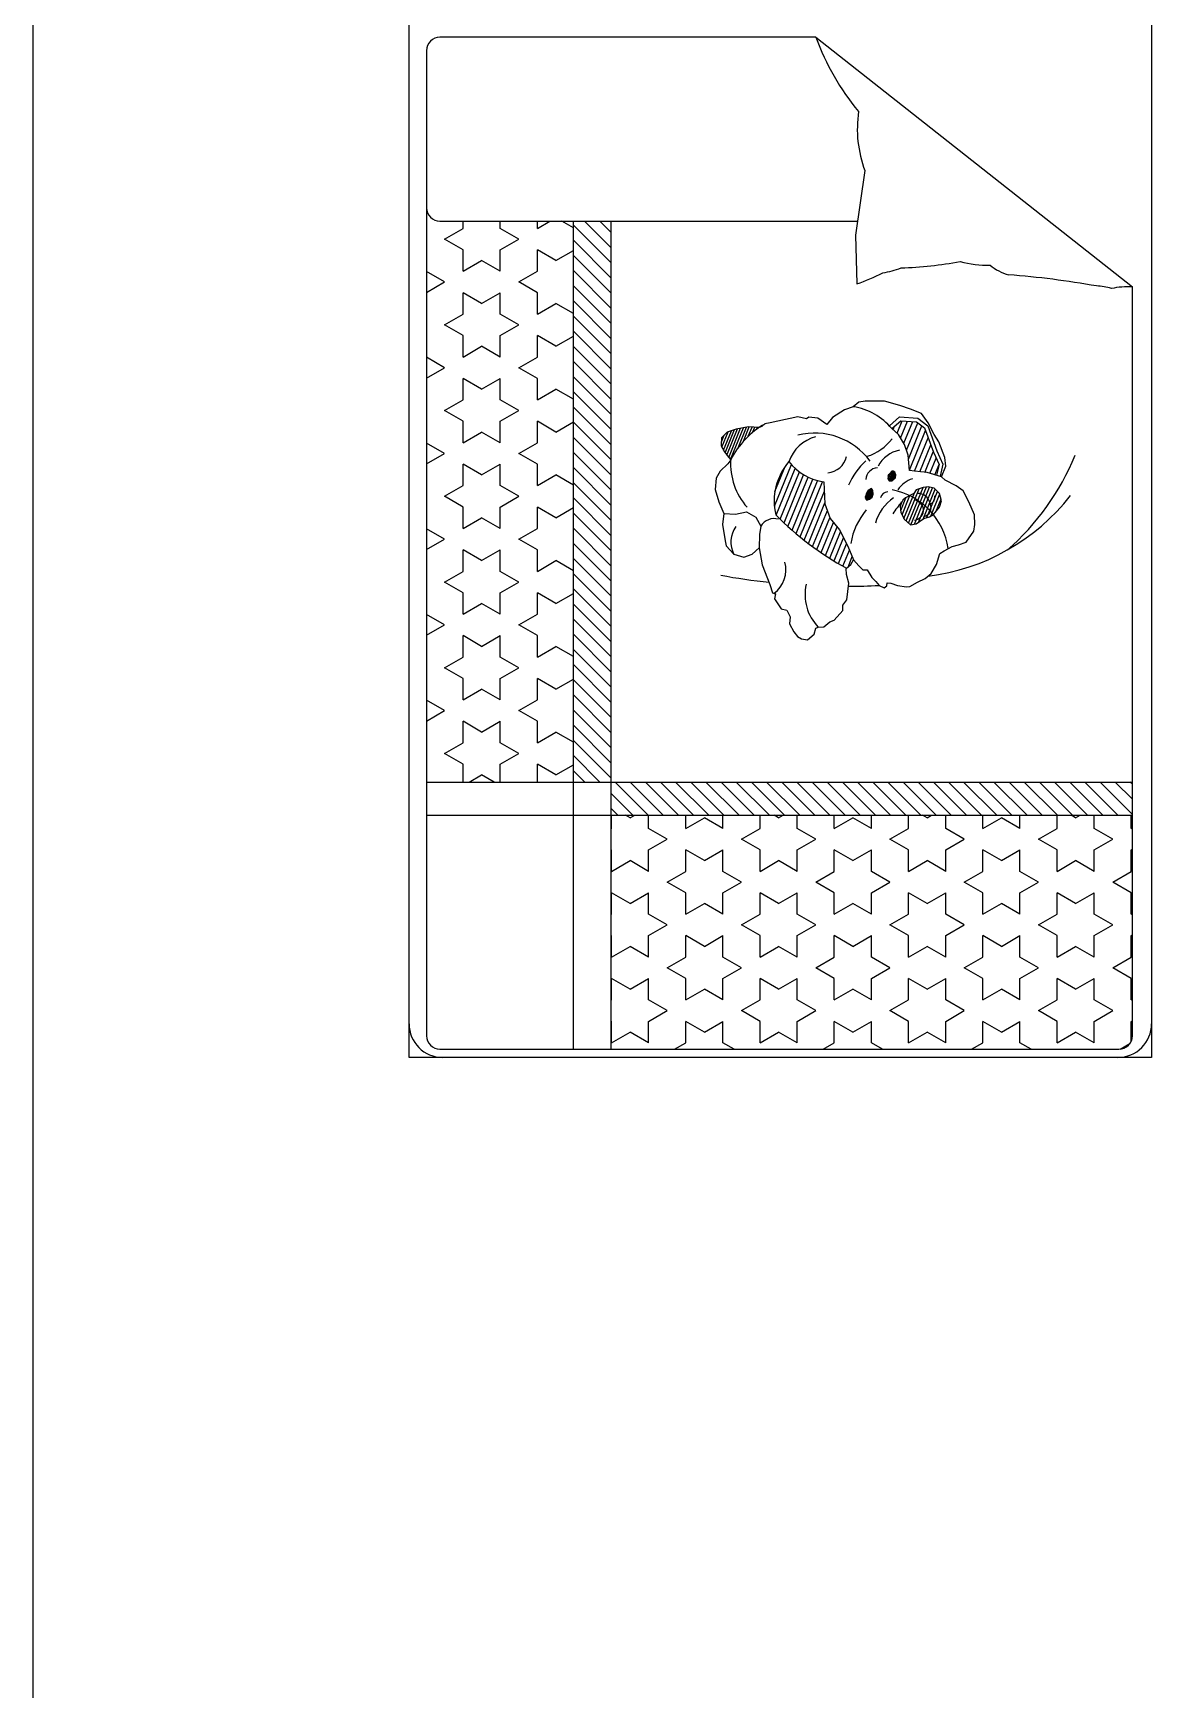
# Model space of a CAD drawing. Extents: x 0.4 to 15.8, y 0.3 to 17.5.
# Drawn here: x 0.4 to 2.074, y 4.284 to 6.739 of the extents above; entities that cross this region are included whole.
import ezdxf

# ---------------------------------------------------------------- set-up
doc = ezdxf.new("R2010")
doc.units = 0
doc.header["$LTSCALE"] = 0.5
doc.header["$MEASUREMENT"] = 0
doc.layers.get('0').update_dxf_attribs({"linetype": 'CONTINUOUS'})
doc.layers.add('Deftpoints', color=7, linetype='CONTINUOUS', plot=False)
doc.layers.add('WWW.DWGAUTOCAD.COM', color=7, linetype='CONTINUOUS')

# ---------------------------------------------------------------- blocks, each defined once
blk = doc.blocks.new('A$C217E6246')
at = {"linetype": 'ByBlock'}
for p, q in [((0, 0), (0, 2)), ((1.1, 2), (1.1, 0)), ((1.1, 0), (0, 0))]:
    blk.add_line(p, q, dxfattribs=at)
for p, q in [((0.6026, 1.5115), (0.0458, 1.5115)), ((0.6026, 1.5115), (1.0716, 1.1417)), ((0.0258, 1.4915), (0.0258, 0.0322)), ((0.6752, 1.3138), (0.6615, 1.2184)), ((0.0458, 1.2389), (0.6644, 1.2389)), ((0.0526, 1.2124), (0.0801, 1.2282)), ((0.0801, 1.2282), (0.0801, 1.2389)), ((0.1351, 1.2282), (0.1351, 1.2389)), ((0.1626, 1.2124), (0.1351, 1.2282)), ((0.1901, 1.2282), (0.1901, 1.2389)), ((0.1901, 1.2282), (0.2085, 1.2389)), ((0.2435, 1.2291), (0.2266, 1.2389)), ((0.2435, 0.0122), (0.2435, 1.2389)), ((0.2995, 1.1771), (0.2435, 1.233)), ((0.2995, 1.1995), (0.2601, 1.2389)), ((0.2995, 1.222), (0.2826, 1.2389)), ((0.2995, 0.0122), (0.2995, 1.2389)), ((0.0801, 1.1965), (0.0526, 1.2124)), ((0.1351, 1.1965), (0.1626, 1.2124)), ((0.2995, 1.1546), (0.2435, 1.2106)), ((0.6615, 1.2184), (0.6633, 1.1459)), ((0.0801, 1.1647), (0.0801, 1.1965)), ((0.0801, 1.1647), (0.1076, 1.1806)), ((0.1351, 1.1647), (0.1076, 1.1806)), ((0.1351, 1.1647), (0.1351, 1.1965)), ((0.2176, 1.1806), (0.1901, 1.1965)), ((0.1901, 1.1647), (0.1901, 1.1965)), ((0.2176, 1.1806), (0.2435, 1.1956)), ((0.2995, 1.1322), (0.2435, 1.1881)), ((0.0526, 1.1489), (0.0258, 1.1643)), ((0.1626, 1.1489), (0.1901, 1.1647)), ((0.2995, 1.1097), (0.2435, 1.1657)), ((0.0258, 1.1334), (0.0526, 1.1489)), ((0.1076, 1.1171), (0.0801, 1.133)), ((0.0801, 1.1012), (0.0801, 1.133)), ((0.1076, 1.1171), (0.1351, 1.133)), ((0.1351, 1.1012), (0.1351, 1.133)), ((0.1901, 1.133), (0.1626, 1.1489)), ((0.1901, 1.1012), (0.1901, 1.133)), ((0.2995, 1.0873), (0.2435, 1.1432)), ((1.0716, 0.0322), (1.0716, 1.1417)), ((0.1901, 1.1012), (0.2176, 1.1171)), ((0.2435, 1.1021), (0.2176, 1.1171)), ((0.2995, 1.0648), (0.2435, 1.1208)), ((0.0526, 1.0854), (0.0801, 1.1012)), ((0.0801, 1.0695), (0.0526, 1.0854)), ((0.1626, 1.0854), (0.1351, 1.1012)), ((0.1351, 1.0695), (0.1626, 1.0854)), ((0.2995, 1.0424), (0.2435, 1.0983)), ((0.0801, 1.0377), (0.0801, 1.0695)), ((0.1351, 1.0377), (0.1351, 1.0695)), ((0.2176, 1.0536), (0.1901, 1.0695)), ((0.1901, 1.0377), (0.1901, 1.0695)), ((0.2176, 1.0536), (0.2435, 1.0686)), ((0.2995, 1.0199), (0.2435, 1.0759)), ((0.0526, 1.0219), (0.0258, 1.0373)), ((0.0801, 1.0377), (0.1076, 1.0536)), ((0.1351, 1.0377), (0.1076, 1.0536)), ((0.1626, 1.0219), (0.1901, 1.0377)), ((0.2995, 0.9975), (0.2435, 1.0534)), ((0.2995, 0.975), (0.2435, 1.031)), ((0.0258, 1.0064), (0.0526, 1.0219)), ((0.1901, 1.006), (0.1626, 1.0219)), ((0.2995, 0.9526), (0.2435, 1.0085)), ((0.1076, 0.9901), (0.0801, 1.006)), ((0.0801, 0.9742), (0.0801, 1.006)), ((0.1076, 0.9901), (0.1351, 1.006)), ((0.1351, 0.9742), (0.1351, 1.006)), ((0.1901, 0.9742), (0.1901, 1.006)), ((0.1901, 0.9742), (0.2176, 0.9901)), ((0.2435, 0.9751), (0.2176, 0.9901)), ((0.2995, 0.9301), (0.2435, 0.9861)), ((0.0526, 0.9584), (0.0801, 0.9742)), ((0.0801, 0.9425), (0.0526, 0.9584)), ((0.1626, 0.9584), (0.1351, 0.9742)), ((0.1351, 0.9425), (0.1626, 0.9584)), ((0.2995, 0.9077), (0.2435, 0.9636)), ((0.645, 0.9594), (0.6271, 0.9481)), ((0.658, 0.9641), (0.645, 0.9594)), ((0.6665, 0.9707), (0.658, 0.9641)), ((0.6757, 0.9723), (0.6665, 0.9707)), ((0.7043, 0.9723), (0.6757, 0.9723)), ((0.7272, 0.9661), (0.7043, 0.9723)), ((0.743, 0.9607), (0.7272, 0.9661)), ((0.7594, 0.9541), (0.743, 0.9607)), ((0.0801, 0.9107), (0.0801, 0.9425)), ((0.1351, 0.9107), (0.1351, 0.9425)), ((0.2176, 0.9266), (0.1901, 0.9425)), ((0.1901, 0.9107), (0.1901, 0.9425)), ((0.2176, 0.9266), (0.2435, 0.9416)), ((0.2995, 0.8852), (0.2435, 0.9412)), ((0.4763, 0.8858), (0.4956, 0.9329)), ((0.5027, 0.9342), (0.4845, 0.931)), ((0.4875, 0.9034), (0.4999, 0.9337)), ((0.4956, 0.9132), (0.5041, 0.9341)), ((0.5025, 0.9203), (0.5081, 0.9339)), ((0.5189, 0.9334), (0.5027, 0.9342)), ((0.5089, 0.9259), (0.5121, 0.9337)), ((0.5148, 0.9304), (0.5161, 0.9336)), ((0.5227, 0.935), (0.5189, 0.9334)), ((0.5273, 0.9385), (0.5227, 0.935)), ((0.5349, 0.9402), (0.5273, 0.9385)), ((0.5465, 0.9428), (0.5349, 0.9402)), ((0.5762, 0.9493), (0.5465, 0.9428)), ((0.5887, 0.9463), (0.5762, 0.9493)), ((0.5923, 0.9485), (0.5887, 0.9463)), ((0.6056, 0.9473), (0.5923, 0.9485)), ((0.6187, 0.9378), (0.6056, 0.9473)), ((0.6271, 0.9481), (0.6187, 0.9378)), ((0.7116, 0.9359), (0.7266, 0.949)), ((0.7153, 0.9318), (0.7285, 0.9433)), ((0.7171, 0.9301), (0.7193, 0.9353)), ((0.7231, 0.9248), (0.7306, 0.9432)), ((0.7266, 0.949), (0.7537, 0.9472)), ((0.7283, 0.9177), (0.7385, 0.9427)), ((0.7285, 0.9433), (0.7517, 0.9418)), ((0.7332, 0.9099), (0.7464, 0.9422)), ((0.7371, 0.8995), (0.7537, 0.9403)), ((0.7399, 0.8866), (0.7599, 0.9356)), ((0.7517, 0.9418), (0.7638, 0.9326)), ((0.7537, 0.9472), (0.7685, 0.936)), ((0.769, 0.9401), (0.7594, 0.9541)), ((0.7685, 0.936), (0.7818, 0.8988)), ((0.7778, 0.9227), (0.769, 0.9401)), ((0.0526, 0.8949), (0.0258, 0.9103)), ((0.0801, 0.9107), (0.1076, 0.9266)), ((0.1351, 0.9107), (0.1076, 0.9266)), ((0.1626, 0.8949), (0.1901, 0.9107)), ((0.2995, 0.8628), (0.2435, 0.9187)), ((0.4628, 0.9181), (0.4626, 0.906)), ((0.4627, 0.912), (0.4667, 0.9218)), ((0.4714, 0.9263), (0.4628, 0.9181)), ((0.4636, 0.9042), (0.4728, 0.9268)), ((0.4658, 0.8998), (0.4775, 0.9285)), ((0.4683, 0.8958), (0.4823, 0.9302)), ((0.471, 0.8925), (0.4868, 0.9314)), ((0.4845, 0.931), (0.4714, 0.9263)), ((0.4736, 0.8891), (0.4912, 0.9322)), ((0.725, 0.9231), (0.7153, 0.9318)), ((0.7342, 0.9082), (0.725, 0.9231)), ((0.7394, 0.8923), (0.7342, 0.9082)), ((0.7413, 0.8702), (0.7652, 0.9288)), ((0.7487, 0.8684), (0.769, 0.9182)), ((0.7638, 0.9326), (0.7767, 0.8967)), ((0.7846, 0.912), (0.7778, 0.9227)), ((0.7936, 0.8887), (0.7846, 0.912)), ((0.0258, 0.8794), (0.0526, 0.8949)), ((0.1901, 0.879), (0.1626, 0.8949)), ((0.2995, 0.8403), (0.2435, 0.8963)), ((0.4626, 0.906), (0.4671, 0.8973)), ((0.4671, 0.8973), (0.4734, 0.8895)), ((0.4765, 0.8855), (0.4724, 0.8793)), ((0.4734, 0.8895), (0.4765, 0.8855)), ((0.7414, 0.8698), (0.7394, 0.8923)), ((0.7565, 0.8676), (0.7728, 0.9076)), ((0.7642, 0.8668), (0.7766, 0.8971)), ((0.7717, 0.8653), (0.7809, 0.8877)), ((0.7767, 0.8967), (0.7851, 0.8784)), ((0.7818, 0.8988), (0.791, 0.879)), ((0.7952, 0.8759), (0.7936, 0.8887)), ((0.1076, 0.8631), (0.0801, 0.879)), ((0.0801, 0.8472), (0.0801, 0.879)), ((0.1076, 0.8631), (0.1351, 0.879)), ((0.1351, 0.8472), (0.1351, 0.879)), ((0.1901, 0.8472), (0.1901, 0.879)), ((0.1901, 0.8472), (0.2176, 0.8631)), ((0.2435, 0.8481), (0.2176, 0.8631)), ((0.2995, 0.8179), (0.2435, 0.8738)), ((0.4611, 0.8685), (0.4548, 0.8584)), ((0.4724, 0.8793), (0.4611, 0.8685)), ((0.5412, 0.8166), (0.5664, 0.8783)), ((0.542, 0.8383), (0.5572, 0.8756)), ((0.5439, 0.8032), (0.5722, 0.8726)), ((0.5497, 0.7975), (0.5782, 0.8676)), ((0.5555, 0.792), (0.5846, 0.8633)), ((0.5614, 0.7866), (0.5912, 0.8597)), ((0.7101, 0.8631), (0.7094, 0.8578)), ((0.7098, 0.8612), (0.711, 0.864)), ((0.7099, 0.8568), (0.7143, 0.8674)), ((0.713, 0.866), (0.7101, 0.8631)), ((0.7111, 0.8549), (0.7167, 0.8687)), ((0.7128, 0.8544), (0.7183, 0.868)), ((0.7154, 0.8686), (0.713, 0.866)), ((0.7146, 0.8543), (0.7197, 0.8667)), ((0.7171, 0.8687), (0.7154, 0.8686)), ((0.7195, 0.8673), (0.7171, 0.8687)), ((0.7171, 0.8555), (0.7206, 0.8642)), ((0.721, 0.863), (0.7195, 0.8673)), ((0.72, 0.8581), (0.7208, 0.86)), ((0.7208, 0.8587), (0.721, 0.863)), ((0.7487, 0.8684), (0.7414, 0.8698)), ((0.7676, 0.8665), (0.7487, 0.8684)), ((0.7889, 0.8604), (0.7676, 0.8665)), ((0.779, 0.8633), (0.7851, 0.8783)), ((0.7851, 0.8784), (0.7814, 0.8626)), ((0.791, 0.879), (0.7867, 0.8613)), ((0.7889, 0.8604), (0.7952, 0.8759)), ((0.7942, 0.8551), (0.7889, 0.8604)), ((0.0526, 0.8314), (0.0801, 0.8472)), ((0.1626, 0.8314), (0.1351, 0.8472)), ((0.2995, 0.7954), (0.2435, 0.8514)), ((0.4548, 0.8584), (0.4537, 0.8413)), ((0.4537, 0.8413), (0.4591, 0.8233)), ((0.5674, 0.7813), (0.5981, 0.8568)), ((0.5734, 0.7762), (0.6053, 0.8545)), ((0.5794, 0.7712), (0.6127, 0.8529)), ((0.5855, 0.7663), (0.6153, 0.8392)), ((0.6146, 0.8526), (0.6162, 0.8201)), ((0.6775, 0.8361), (0.6759, 0.8287)), ((0.6763, 0.8307), (0.6799, 0.8393)), ((0.6769, 0.8273), (0.6826, 0.8413)), ((0.6803, 0.8399), (0.6775, 0.8361)), ((0.6782, 0.8258), (0.6851, 0.8427)), ((0.685, 0.8428), (0.6803, 0.8399)), ((0.6804, 0.8266), (0.6863, 0.841)), ((0.6827, 0.8276), (0.6872, 0.8386)), ((0.6871, 0.8399), (0.685, 0.8428)), ((0.6854, 0.8296), (0.6876, 0.8348)), ((0.6876, 0.8345), (0.6871, 0.8399)), ((0.7094, 0.8578), (0.7113, 0.8545)), ((0.7113, 0.8545), (0.7156, 0.8542)), ((0.7156, 0.8542), (0.7208, 0.8587)), ((0.7331, 0.7987), (0.7486, 0.8366)), ((0.748, 0.8356), (0.7354, 0.829)), ((0.7364, 0.795), (0.7558, 0.8426)), ((0.7399, 0.7918), (0.7614, 0.8445)), ((0.7435, 0.789), (0.7664, 0.8452)), ((0.7512, 0.841), (0.748, 0.8356)), ((0.7487, 0.7901), (0.7711, 0.8449)), ((0.7616, 0.8446), (0.7512, 0.841)), ((0.7547, 0.7928), (0.7755, 0.8438)), ((0.7614, 0.7977), (0.7794, 0.8418)), ((0.7688, 0.8454), (0.7616, 0.8446)), ((0.7671, 0.7998), (0.7828, 0.8384)), ((0.7778, 0.8433), (0.7688, 0.8454)), ((0.7728, 0.802), (0.7861, 0.8348)), ((0.786, 0.8354), (0.7778, 0.8433)), ((0.789, 0.8245), (0.786, 0.8354)), ((0.8104, 0.8469), (0.7942, 0.8551)), ((0.8211, 0.8394), (0.8104, 0.8469)), ((0.8294, 0.8233), (0.8211, 0.8394)), ((0.0801, 0.8155), (0.0526, 0.8314)), ((0.0801, 0.7837), (0.0801, 0.8155)), ((0.1351, 0.8155), (0.1626, 0.8314)), ((0.1351, 0.7837), (0.1351, 0.8155)), ((0.2176, 0.7996), (0.1901, 0.8155)), ((0.1901, 0.7837), (0.1901, 0.8155)), ((0.2176, 0.7996), (0.2435, 0.8146)), ((0.2995, 0.773), (0.2435, 0.8289)), ((0.4591, 0.8233), (0.4663, 0.806)), ((0.5917, 0.7616), (0.6161, 0.8215)), ((0.5979, 0.757), (0.6197, 0.8103)), ((0.6162, 0.8201), (0.6238, 0.7985)), ((0.6759, 0.8287), (0.678, 0.8257)), ((0.678, 0.8257), (0.6821, 0.8272)), ((0.6821, 0.8272), (0.686, 0.83)), ((0.686, 0.83), (0.6876, 0.8345)), ((0.7289, 0.8206), (0.7277, 0.8165)), ((0.7277, 0.8165), (0.7287, 0.8075)), ((0.7284, 0.8105), (0.7361, 0.8293)), ((0.7316, 0.8258), (0.7289, 0.8206)), ((0.7305, 0.804), (0.7421, 0.8325)), ((0.7354, 0.829), (0.7316, 0.8258)), ((0.777, 0.8046), (0.7857, 0.8155)), ((0.7802, 0.8086), (0.7881, 0.8278)), ((0.7857, 0.8155), (0.789, 0.8245)), ((0.8375, 0.8041), (0.8294, 0.8233)), ((0.0801, 0.7837), (0.1076, 0.7996)), ((0.1351, 0.7837), (0.1076, 0.7996)), ((0.2995, 0.7505), (0.2435, 0.8065)), ((0.4663, 0.806), (0.4643, 0.7894)), ((0.4643, 0.7894), (0.4683, 0.7655)), ((0.4663, 0.806), (0.4834, 0.8049)), ((0.4834, 0.8049), (0.5001, 0.8082)), ((0.5001, 0.8082), (0.5139, 0.8004)), ((0.5139, 0.8004), (0.521, 0.7869)), ((0.521, 0.7869), (0.5193, 0.7749)), ((0.6042, 0.7525), (0.6234, 0.7996)), ((0.6105, 0.7481), (0.6287, 0.7926)), ((0.6169, 0.7438), (0.6341, 0.786)), ((0.6238, 0.7985), (0.6376, 0.7818)), ((0.7287, 0.8075), (0.7339, 0.7972)), ((0.7339, 0.7972), (0.743, 0.7889)), ((0.743, 0.7889), (0.7515, 0.7906)), ((0.7515, 0.7906), (0.7626, 0.7985)), ((0.7626, 0.7985), (0.7708, 0.8009)), ((0.7708, 0.8009), (0.777, 0.8046)), ((0.8365, 0.7796), (0.8384, 0.7895)), ((0.8384, 0.7895), (0.8375, 0.8041)), ((0.0526, 0.7679), (0.0258, 0.7833)), ((0.0258, 0.7524), (0.0526, 0.7679)), ((0.1626, 0.7679), (0.1901, 0.7837)), ((0.1901, 0.752), (0.1626, 0.7679)), ((0.2995, 0.7281), (0.2435, 0.784)), ((0.2995, 0.7056), (0.2435, 0.7616)), ((0.4683, 0.7655), (0.47, 0.7579)), ((0.5193, 0.7749), (0.5186, 0.755)), ((0.6233, 0.7397), (0.6392, 0.7787)), ((0.6297, 0.7357), (0.6437, 0.7699)), ((0.6362, 0.7318), (0.6482, 0.7611)), ((0.6376, 0.7818), (0.65, 0.7576)), ((0.814, 0.7597), (0.8252, 0.7636)), ((0.8252, 0.7636), (0.8365, 0.7796)), ((0.1076, 0.7361), (0.0801, 0.752)), ((0.0801, 0.7202), (0.0801, 0.752)), ((0.1076, 0.7361), (0.1351, 0.752)), ((0.1351, 0.7202), (0.1351, 0.752)), ((0.1901, 0.7202), (0.1901, 0.752)), ((0.2995, 0.6832), (0.2435, 0.7391)), ((0.47, 0.7579), (0.4813, 0.7454)), ((0.4813, 0.7454), (0.4959, 0.741)), ((0.4959, 0.741), (0.5083, 0.7455)), ((0.5083, 0.7455), (0.5186, 0.755)), ((0.5186, 0.755), (0.5232, 0.7299)), ((0.6428, 0.728), (0.6525, 0.7517)), ((0.65, 0.7576), (0.6586, 0.7372)), ((0.6503, 0.7266), (0.6566, 0.742)), ((0.6547, 0.7303), (0.6586, 0.7372)), ((0.6586, 0.7372), (0.6661, 0.7283)), ((0.7813, 0.7301), (0.7864, 0.7465)), ((0.7864, 0.7465), (0.7929, 0.7508)), ((0.7929, 0.7508), (0.8045, 0.7572)), ((0.8045, 0.7572), (0.814, 0.7597)), ((0.0526, 0.7044), (0.0801, 0.7202)), ((0.1626, 0.7044), (0.1351, 0.7202)), ((0.1901, 0.7202), (0.2176, 0.7361)), ((0.2435, 0.7211), (0.2176, 0.7361)), ((0.2995, 0.6607), (0.2435, 0.7167)), ((0.5232, 0.7299), (0.5346, 0.7008)), ((0.6475, 0.7242), (0.6547, 0.7303)), ((0.6482, 0.7155), (0.6475, 0.7242)), ((0.6513, 0.7025), (0.6482, 0.7155)), ((0.6661, 0.7283), (0.6723, 0.7226)), ((0.6723, 0.7226), (0.6785, 0.7222)), ((0.6785, 0.7222), (0.6855, 0.7109)), ((0.7644, 0.7094), (0.7733, 0.7169)), ((0.7733, 0.7169), (0.7813, 0.7301)), ((0.0801, 0.6885), (0.0526, 0.7044)), ((0.0801, 0.6567), (0.0801, 0.6885)), ((0.1351, 0.6885), (0.1626, 0.7044)), ((0.1351, 0.6567), (0.1351, 0.6885)), ((0.2176, 0.6726), (0.1901, 0.6885)), ((0.1901, 0.6567), (0.1901, 0.6885)), ((0.2176, 0.6726), (0.2435, 0.6876)), ((0.2995, 0.6383), (0.2435, 0.6942)), ((0.5346, 0.7008), (0.5385, 0.6882)), ((0.5385, 0.6882), (0.5427, 0.6869)), ((0.6488, 0.6781), (0.6513, 0.7025)), ((0.6855, 0.7109), (0.6916, 0.7052)), ((0.6916, 0.7052), (0.6965, 0.699)), ((0.6965, 0.699), (0.7038, 0.696)), ((0.7038, 0.696), (0.708, 0.6985)), ((0.708, 0.6985), (0.7083, 0.7032)), ((0.7083, 0.7032), (0.7138, 0.7025)), ((0.7138, 0.7025), (0.7236, 0.6991)), ((0.7236, 0.6991), (0.7371, 0.6972)), ((0.7371, 0.6972), (0.7421, 0.6978)), ((0.7421, 0.6978), (0.7531, 0.704)), ((0.7531, 0.704), (0.7644, 0.7094)), ((0.0801, 0.6567), (0.1076, 0.6726)), ((0.1351, 0.6567), (0.1076, 0.6726)), ((0.2995, 0.6158), (0.2435, 0.6718)), ((0.5427, 0.6869), (0.5413, 0.6796)), ((0.5413, 0.6796), (0.5512, 0.6649)), ((0.5512, 0.6649), (0.5598, 0.6625)), ((0.6424, 0.6702), (0.6488, 0.6781)), ((0.6428, 0.6621), (0.6424, 0.6702)), ((0.0526, 0.6409), (0.0258, 0.6563)), ((0.0258, 0.6254), (0.0526, 0.6409)), ((0.1626, 0.6409), (0.1901, 0.6567)), ((0.1901, 0.625), (0.1626, 0.6409)), ((0.2995, 0.5934), (0.2435, 0.6493)), ((0.5598, 0.6625), (0.5647, 0.6526)), ((0.5647, 0.6526), (0.5637, 0.6424)), ((0.5637, 0.6424), (0.5701, 0.6308)), ((0.6145, 0.6381), (0.6233, 0.6456)), ((0.6233, 0.6456), (0.63, 0.6477)), ((0.63, 0.6477), (0.6428, 0.6621)), ((0.1076, 0.6091), (0.0801, 0.625)), ((0.0801, 0.5932), (0.0801, 0.625)), ((0.1076, 0.6091), (0.1351, 0.625)), ((0.1351, 0.5932), (0.1351, 0.625)), ((0.1901, 0.5932), (0.1901, 0.625)), ((0.2995, 0.5709), (0.2435, 0.6269)), ((0.5701, 0.6308), (0.5753, 0.6239)), ((0.5753, 0.6239), (0.5813, 0.6204)), ((0.5813, 0.6204), (0.5902, 0.6189)), ((0.5902, 0.6189), (0.6003, 0.6269)), ((0.6003, 0.6269), (0.6025, 0.6361)), ((0.6025, 0.6361), (0.6063, 0.6377)), ((0.6063, 0.6377), (0.6145, 0.6381)), ((0.0526, 0.5774), (0.0801, 0.5932)), ((0.1626, 0.5774), (0.1351, 0.5932)), ((0.1901, 0.5932), (0.2176, 0.6091)), ((0.2435, 0.5941), (0.2176, 0.6091)), ((0.2995, 0.5485), (0.2435, 0.6044)), ((0.0801, 0.5615), (0.0526, 0.5774)), ((0.1351, 0.5615), (0.1626, 0.5774)), ((0.2995, 0.526), (0.2435, 0.582)), ((0.0801, 0.5297), (0.0801, 0.5615)), ((0.0801, 0.5297), (0.1076, 0.5456)), ((0.1351, 0.5297), (0.1076, 0.5456)), ((0.1351, 0.5297), (0.1351, 0.5615)), ((0.2176, 0.5456), (0.1901, 0.5615)), ((0.1901, 0.5297), (0.1901, 0.5615)), ((0.2176, 0.5456), (0.2435, 0.5606)), ((0.2995, 0.5036), (0.2435, 0.5595)), ((0.0526, 0.5139), (0.0258, 0.5293)), ((0.1626, 0.5139), (0.1901, 0.5297)), ((0.2995, 0.4811), (0.2435, 0.5371)), ((0.0258, 0.4984), (0.0526, 0.5139)), ((0.1076, 0.4821), (0.0801, 0.498)), ((0.0801, 0.4662), (0.0801, 0.498)), ((0.1076, 0.4821), (0.1351, 0.498)), ((0.1351, 0.4662), (0.1351, 0.498)), ((0.1901, 0.498), (0.1626, 0.5139)), ((0.1901, 0.4662), (0.1901, 0.498)), ((0.2995, 0.4587), (0.2435, 0.5146)), ((0.2995, 0.4362), (0.2435, 0.4922)), ((0.1901, 0.4662), (0.2176, 0.4821)), ((0.2435, 0.4671), (0.2176, 0.4821)), ((0.2995, 0.4138), (0.2435, 0.4697)), ((0.0526, 0.4504), (0.0801, 0.4662)), ((0.0801, 0.4345), (0.0526, 0.4504)), ((0.1626, 0.4504), (0.1351, 0.4662)), ((0.1351, 0.4345), (0.1626, 0.4504)), ((0.2828, 0.408), (0.2435, 0.4473)), ((0.0801, 0.408), (0.0801, 0.4345)), ((0.0892, 0.408), (0.1076, 0.4186)), ((0.1259, 0.408), (0.1076, 0.4186)), ((0.1351, 0.408), (0.1351, 0.4345)), ((0.2176, 0.4186), (0.1901, 0.4345)), ((0.1901, 0.408), (0.1901, 0.4345)), ((0.2176, 0.4186), (0.2435, 0.4336)), ((0.2603, 0.408), (0.2435, 0.4248)), ((0.0258, 0.408), (1.0716, 0.408)), ((0.3542, 0.359), (0.3052, 0.408)), ((0.3767, 0.359), (0.3277, 0.408)), ((0.3991, 0.359), (0.3501, 0.408)), ((0.4216, 0.359), (0.3726, 0.408)), ((0.444, 0.359), (0.395, 0.408)), ((0.4665, 0.359), (0.4175, 0.408)), ((0.4889, 0.359), (0.4399, 0.408)), ((0.5114, 0.359), (0.4624, 0.408)), ((0.5338, 0.359), (0.4848, 0.408)), ((0.5563, 0.359), (0.5073, 0.408)), ((0.5787, 0.359), (0.5297, 0.408)), ((0.6012, 0.359), (0.5522, 0.408)), ((0.6236, 0.359), (0.5746, 0.408)), ((0.6461, 0.359), (0.5971, 0.408)), ((0.6685, 0.359), (0.6195, 0.408)), ((0.691, 0.359), (0.642, 0.408)), ((0.7134, 0.359), (0.6644, 0.408)), ((0.7359, 0.359), (0.6869, 0.408)), ((0.7583, 0.359), (0.7093, 0.408)), ((0.7808, 0.359), (0.7318, 0.408)), ((0.8032, 0.359), (0.7542, 0.408)), ((0.8257, 0.359), (0.7767, 0.408)), ((0.8481, 0.359), (0.7991, 0.408)), ((0.8706, 0.359), (0.8216, 0.408)), ((0.893, 0.359), (0.844, 0.408)), ((0.9155, 0.359), (0.8665, 0.408)), ((0.9379, 0.359), (0.8889, 0.408)), ((0.9604, 0.359), (0.9114, 0.408)), ((0.9828, 0.359), (0.9338, 0.408)), ((1.0053, 0.359), (0.9563, 0.408)), ((1.0277, 0.359), (0.9787, 0.408)), ((1.0502, 0.359), (1.0012, 0.408)), ((1.0716, 0.3601), (1.0236, 0.408)), ((1.0716, 0.3825), (1.0461, 0.408)), ((1.0716, 0.405), (1.0685, 0.408)), ((0.3318, 0.359), (0.2995, 0.3913)), ((0.3093, 0.359), (0.2995, 0.3689)), ((0.0258, 0.359), (1.0716, 0.359)), ((0.3, 0.3392), (0.3, 0.359)), ((0.3275, 0.3551), (0.3208, 0.359)), ((0.3275, 0.3551), (0.3343, 0.359)), ((0.355, 0.3392), (0.355, 0.359)), ((0.41, 0.3392), (0.41, 0.359)), ((0.41, 0.3392), (0.4375, 0.3551)), ((0.465, 0.3392), (0.4375, 0.3551)), ((0.465, 0.3392), (0.465, 0.359)), ((0.52, 0.3392), (0.52, 0.359)), ((0.5475, 0.3551), (0.5408, 0.359)), ((0.5475, 0.3551), (0.5543, 0.359)), ((0.575, 0.3392), (0.575, 0.359)), ((0.63, 0.3392), (0.63, 0.359)), ((0.63, 0.3392), (0.6575, 0.3551)), ((0.685, 0.3392), (0.6575, 0.3551)), ((0.685, 0.3392), (0.685, 0.359)), ((0.74, 0.3392), (0.74, 0.359)), ((0.7675, 0.3551), (0.7607, 0.359)), ((0.7675, 0.3551), (0.7742, 0.359)), ((0.795, 0.3392), (0.795, 0.359)), ((0.85, 0.3392), (0.85, 0.359)), ((0.85, 0.3392), (0.8775, 0.3551)), ((0.905, 0.3392), (0.8775, 0.3551)), ((0.905, 0.3392), (0.905, 0.359)), ((0.96, 0.3392), (0.96, 0.359)), ((0.9875, 0.3551), (0.9807, 0.359)), ((0.9875, 0.3551), (0.9942, 0.359)), ((1.015, 0.3392), (1.015, 0.359)), ((1.0699, 0.3392), (1.0699, 0.359)), ((0.2995, 0.3389), (0.3, 0.3392)), ((0.3825, 0.3234), (0.355, 0.3392)), ((0.355, 0.3075), (0.3825, 0.3234)), ((0.4925, 0.3234), (0.52, 0.3392)), ((0.52, 0.3075), (0.4925, 0.3234)), ((0.6025, 0.3234), (0.575, 0.3392)), ((0.575, 0.3075), (0.6025, 0.3234)), ((0.7125, 0.3234), (0.74, 0.3392)), ((0.74, 0.3075), (0.7125, 0.3234)), ((0.8225, 0.3234), (0.795, 0.3392)), ((0.795, 0.3075), (0.8225, 0.3234)), ((0.9325, 0.3234), (0.96, 0.3392)), ((0.96, 0.3075), (0.9325, 0.3234)), ((1.0424, 0.3234), (1.015, 0.3392)), ((1.015, 0.3075), (1.0424, 0.3234)), ((1.0699, 0.3392), (1.0716, 0.3402)), ((0.3, 0.3075), (0.2995, 0.3078)), ((0.3, 0.2757), (0.3, 0.3075)), ((0.355, 0.2757), (0.355, 0.3075)), ((0.4375, 0.2916), (0.41, 0.3075)), ((0.41, 0.2757), (0.41, 0.3075)), ((0.4375, 0.2916), (0.465, 0.3075)), ((0.465, 0.2757), (0.465, 0.3075)), ((0.52, 0.2757), (0.52, 0.3075)), ((0.575, 0.2757), (0.575, 0.3075)), ((0.6575, 0.2916), (0.63, 0.3075)), ((0.63, 0.2757), (0.63, 0.3075)), ((0.6575, 0.2916), (0.685, 0.3075)), ((0.685, 0.2757), (0.685, 0.3075)), ((0.74, 0.2757), (0.74, 0.3075)), ((0.795, 0.2757), (0.795, 0.3075)), ((0.8775, 0.2916), (0.85, 0.3075)), ((0.85, 0.2757), (0.85, 0.3075)), ((0.8775, 0.2916), (0.905, 0.3075)), ((0.905, 0.2757), (0.905, 0.3075)), ((0.96, 0.2757), (0.96, 0.3075)), ((1.015, 0.2757), (1.015, 0.3075)), ((1.0716, 0.3065), (1.0699, 0.3075)), ((1.0699, 0.2757), (1.0699, 0.3075)), ((0.3, 0.2757), (0.3275, 0.2916)), ((0.355, 0.2757), (0.3275, 0.2916)), ((0.3825, 0.2599), (0.41, 0.2757)), ((0.4925, 0.2599), (0.465, 0.2757)), ((0.52, 0.2757), (0.5475, 0.2916)), ((0.575, 0.2757), (0.5475, 0.2916)), ((0.6025, 0.2599), (0.63, 0.2757)), ((0.7125, 0.2599), (0.685, 0.2757)), ((0.74, 0.2757), (0.7675, 0.2916)), ((0.795, 0.2757), (0.7675, 0.2916)), ((0.8225, 0.2599), (0.85, 0.2757)), ((0.9325, 0.2599), (0.905, 0.2757)), ((0.96, 0.2757), (0.9875, 0.2916)), ((1.015, 0.2757), (0.9875, 0.2916)), ((1.0424, 0.2599), (1.0699, 0.2757)), ((0.41, 0.244), (0.3825, 0.2599)), ((0.465, 0.244), (0.4925, 0.2599)), ((0.63, 0.244), (0.6025, 0.2599)), ((0.685, 0.244), (0.7125, 0.2599)), ((0.85, 0.244), (0.8225, 0.2599)), ((0.905, 0.244), (0.9325, 0.2599)), ((1.0699, 0.244), (1.0424, 0.2599)), ((0.3, 0.2122), (0.3, 0.244)), ((0.3275, 0.2281), (0.3, 0.244)), ((0.3275, 0.2281), (0.355, 0.244)), ((0.355, 0.2122), (0.355, 0.244)), ((0.41, 0.2122), (0.41, 0.244)), ((0.41, 0.2122), (0.4375, 0.2281)), ((0.465, 0.2122), (0.4375, 0.2281)), ((0.465, 0.2122), (0.465, 0.244)), ((0.5475, 0.2281), (0.52, 0.244)), ((0.52, 0.2122), (0.52, 0.244)), ((0.5475, 0.2281), (0.575, 0.244)), ((0.575, 0.2122), (0.575, 0.244)), ((0.63, 0.2122), (0.63, 0.244)), ((0.63, 0.2122), (0.6575, 0.2281)), ((0.685, 0.2122), (0.6575, 0.2281)), ((0.685, 0.2122), (0.685, 0.244)), ((0.7675, 0.2281), (0.74, 0.244)), ((0.74, 0.2122), (0.74, 0.244)), ((0.7675, 0.2281), (0.795, 0.244)), ((0.795, 0.2122), (0.795, 0.244)), ((0.85, 0.2122), (0.85, 0.244)), ((0.85, 0.2122), (0.8775, 0.2281)), ((0.905, 0.2122), (0.8775, 0.2281)), ((0.905, 0.2122), (0.905, 0.244)), ((0.9875, 0.2281), (0.96, 0.244)), ((0.96, 0.2122), (0.96, 0.244)), ((0.9875, 0.2281), (1.015, 0.244)), ((1.015, 0.2122), (1.015, 0.244)), ((1.0699, 0.2122), (1.0699, 0.244)), ((0.2995, 0.2119), (0.3, 0.2122)), ((0.3825, 0.1964), (0.355, 0.2122)), ((0.355, 0.1805), (0.3825, 0.1964)), ((0.4925, 0.1964), (0.52, 0.2122)), ((0.52, 0.1805), (0.4925, 0.1964)), ((0.6025, 0.1964), (0.575, 0.2122)), ((0.575, 0.1805), (0.6025, 0.1964)), ((0.7125, 0.1964), (0.74, 0.2122)), ((0.74, 0.1805), (0.7125, 0.1964)), ((0.8225, 0.1964), (0.795, 0.2122)), ((0.795, 0.1805), (0.8225, 0.1964)), ((0.9325, 0.1964), (0.96, 0.2122)), ((0.96, 0.1805), (0.9325, 0.1964)), ((1.0424, 0.1964), (1.015, 0.2122)), ((1.015, 0.1805), (1.0424, 0.1964)), ((1.0699, 0.2122), (1.0716, 0.2132)), ((0.3, 0.1805), (0.2995, 0.1808)), ((0.3, 0.1487), (0.3, 0.1805)), ((0.355, 0.1487), (0.355, 0.1805)), ((0.4375, 0.1646), (0.41, 0.1805)), ((0.41, 0.1487), (0.41, 0.1805)), ((0.4375, 0.1646), (0.465, 0.1805)), ((0.465, 0.1487), (0.465, 0.1805)), ((0.52, 0.1487), (0.52, 0.1805)), ((0.575, 0.1487), (0.575, 0.1805)), ((0.6575, 0.1646), (0.63, 0.1805)), ((0.63, 0.1487), (0.63, 0.1805)), ((0.6575, 0.1646), (0.685, 0.1805)), ((0.685, 0.1487), (0.685, 0.1805)), ((0.74, 0.1487), (0.74, 0.1805)), ((0.795, 0.1487), (0.795, 0.1805)), ((0.8775, 0.1646), (0.85, 0.1805)), ((0.85, 0.1487), (0.85, 0.1805)), ((0.8775, 0.1646), (0.905, 0.1805)), ((0.905, 0.1487), (0.905, 0.1805)), ((0.96, 0.1487), (0.96, 0.1805)), ((1.015, 0.1487), (1.015, 0.1805)), ((1.0716, 0.1795), (1.0699, 0.1805)), ((1.0699, 0.1487), (1.0699, 0.1805)), ((0.3, 0.1487), (0.3275, 0.1646)), ((0.355, 0.1487), (0.3275, 0.1646)), ((0.3825, 0.1329), (0.41, 0.1487)), ((0.4925, 0.1329), (0.465, 0.1487)), ((0.52, 0.1487), (0.5475, 0.1646)), ((0.575, 0.1487), (0.5475, 0.1646)), ((0.6025, 0.1329), (0.63, 0.1487)), ((0.7125, 0.1329), (0.685, 0.1487)), ((0.74, 0.1487), (0.7675, 0.1646)), ((0.795, 0.1487), (0.7675, 0.1646)), ((0.8225, 0.1329), (0.85, 0.1487)), ((0.9325, 0.1329), (0.905, 0.1487)), ((0.96, 0.1487), (0.9875, 0.1646)), ((1.015, 0.1487), (0.9875, 0.1646)), ((1.0424, 0.1329), (1.0699, 0.1487)), ((0.41, 0.117), (0.3825, 0.1329)), ((0.465, 0.117), (0.4925, 0.1329)), ((0.63, 0.117), (0.6025, 0.1329)), ((0.685, 0.117), (0.7125, 0.1329)), ((0.85, 0.117), (0.8225, 0.1329)), ((0.905, 0.117), (0.9325, 0.1329)), ((1.0699, 0.117), (1.0424, 0.1329)), ((0.3, 0.0852), (0.3, 0.117)), ((0.3275, 0.1011), (0.3, 0.117)), ((0.3275, 0.1011), (0.355, 0.117)), ((0.355, 0.0852), (0.355, 0.117)), ((0.41, 0.0852), (0.41, 0.117)), ((0.41, 0.0852), (0.4375, 0.1011)), ((0.465, 0.0852), (0.4375, 0.1011)), ((0.465, 0.0852), (0.465, 0.117)), ((0.5475, 0.1011), (0.52, 0.117)), ((0.52, 0.0852), (0.52, 0.117)), ((0.5475, 0.1011), (0.575, 0.117)), ((0.575, 0.0852), (0.575, 0.117)), ((0.63, 0.0852), (0.63, 0.117)), ((0.63, 0.0852), (0.6575, 0.1011)), ((0.685, 0.0852), (0.6575, 0.1011)), ((0.685, 0.0852), (0.685, 0.117)), ((0.7675, 0.1011), (0.74, 0.117)), ((0.74, 0.0852), (0.74, 0.117)), ((0.7675, 0.1011), (0.795, 0.117)), ((0.795, 0.0852), (0.795, 0.117)), ((0.85, 0.0852), (0.85, 0.117)), ((0.85, 0.0852), (0.8775, 0.1011)), ((0.905, 0.0852), (0.8775, 0.1011)), ((0.905, 0.0852), (0.905, 0.117)), ((0.9875, 0.1011), (0.96, 0.117)), ((0.96, 0.0852), (0.96, 0.117)), ((0.9875, 0.1011), (1.015, 0.117)), ((1.015, 0.0852), (1.015, 0.117)), ((1.0699, 0.0852), (1.0699, 0.117)), ((0.2995, 0.0849), (0.3, 0.0852)), ((0.3825, 0.0694), (0.355, 0.0852)), ((0.4925, 0.0694), (0.52, 0.0852)), ((0.6025, 0.0694), (0.575, 0.0852)), ((0.7125, 0.0694), (0.74, 0.0852)), ((0.8225, 0.0694), (0.795, 0.0852)), ((0.9325, 0.0694), (0.96, 0.0852)), ((1.0424, 0.0694), (1.015, 0.0852)), ((1.0699, 0.0852), (1.0716, 0.0862)), ((0.3, 0.0535), (0.2995, 0.0538)), ((0.3, 0.0217), (0.3, 0.0535)), ((0.355, 0.0535), (0.3825, 0.0694)), ((0.355, 0.0217), (0.355, 0.0535)), ((0.4375, 0.0376), (0.41, 0.0535)), ((0.41, 0.0217), (0.41, 0.0535)), ((0.4375, 0.0376), (0.465, 0.0535)), ((0.465, 0.0217), (0.465, 0.0535)), ((0.52, 0.0535), (0.4925, 0.0694)), ((0.52, 0.0217), (0.52, 0.0535)), ((0.575, 0.0535), (0.6025, 0.0694)), ((0.575, 0.0217), (0.575, 0.0535)), ((0.6575, 0.0376), (0.63, 0.0535)), ((0.63, 0.0217), (0.63, 0.0535)), ((0.6575, 0.0376), (0.685, 0.0535)), ((0.685, 0.0217), (0.685, 0.0535)), ((0.74, 0.0535), (0.7125, 0.0694)), ((0.74, 0.0217), (0.74, 0.0535)), ((0.795, 0.0535), (0.8225, 0.0694)), ((0.795, 0.0217), (0.795, 0.0535)), ((0.8775, 0.0376), (0.85, 0.0535)), ((0.85, 0.0217), (0.85, 0.0535)), ((0.8775, 0.0376), (0.905, 0.0535)), ((0.905, 0.0217), (0.905, 0.0535)), ((0.96, 0.0535), (0.9325, 0.0694)), ((0.96, 0.0217), (0.96, 0.0535)), ((1.015, 0.0535), (1.0424, 0.0694)), ((1.015, 0.0217), (1.015, 0.0535)), ((1.0716, 0.0525), (1.0699, 0.0535)), ((1.0699, 0.0243), (1.0699, 0.0535)), ((0.3, 0.0217), (0.3275, 0.0376)), ((0.355, 0.0217), (0.3275, 0.0376)), ((0.52, 0.0217), (0.5475, 0.0376)), ((0.575, 0.0217), (0.5475, 0.0376)), ((0.74, 0.0217), (0.7675, 0.0376)), ((0.795, 0.0217), (0.7675, 0.0376)), ((0.96, 0.0217), (0.9875, 0.0376)), ((1.015, 0.0217), (0.9875, 0.0376)), ((0.0458, 0.0122), (1.0516, 0.0122)), ((0.3935, 0.0122), (0.41, 0.0217)), ((0.4816, 0.0122), (0.465, 0.0217)), ((0.6134, 0.0122), (0.63, 0.0217)), ((0.7016, 0.0122), (0.685, 0.0217)), ((0.8334, 0.0122), (0.85, 0.0217)), ((0.9215, 0.0122), (0.905, 0.0217)), ((1.0536, 0.0123), (1.0678, 0.0205))]:
    blk.add_line(p, q)
for centre, radius, start, end in [((0.0458, 1.4915), 0.02, 90, 180), ((0.9548, 1.6407), 0.3751, 200.1488, 219.6445), ((0.8442, 1.3759), 0.1801, 171.8644, 200.1488), ((0.0458, 1.2589), 0.02, 180, 270), ((0.711, 1.7436), 0.5741, 271.7887, 280.5945), ((0.8562, 1.3199), 0.1461, 254.2839, 271.7887), ((0.5325, 1.5062), 0.3833, 289.9478, 296.2172), ((0.6701, 1.3318), 0.1724, 280.5945, 289.9478), ((0.9087, 1.2323), 0.0757, 230.6139, 254.2839), ((0.7847, -0.1776), 1.3411, 79.9658, 85.5725), ((1.0165, 1.0654), 0.0776, 71.9572, 88.5957), ((1.0679, 0.9925), 0.1493, 88.5957, 100.5745), ((0.6433, 0.8713), 0.094, 40.0646, 81.0184), ((0.5893, 0.8282), 0.1265, 119.3586, 153.0552), ((0.6167, 0.8646), 0.0568, 104.7325, 161.4551), ((0.6007, 0.8225), 0.1025, 36.6141, 103.9334), ((0.6554, 0.9635), 0.0765, 287.6284, 321.9822), ((0.5737, 0.8798), 0.0974, 176.6283, 221.5254), ((0.6174, 0.8978), 0.0317, 275.5542, 345.9589), ((0.7545, 0.802), 0.1131, 133.4778, 156.0857), ((0.7355, 0.8545), 0.0461, 101.014, 151.9838), ((0.6424, 1.032), 0.3715, 311.0314, 337.8934), ((0.6297, 0.8243), 0.0888, 138.8697, 193.3627), ((0.6258, 0.9315), 0.0797, 217.7547, 261.9024), ((0.6952, 0.8551), 0.0186, 94.2478, 176.558), ((0.7091, 0.8268), 0.011, 90.1097, 167.3601), ((0.6959, 0.739), 0.1039, 8.3054, 78.9473), ((0.757, 0.8196), 0.0393, 106.6236, 147.032), ((0.7543, 0.8178), 0.0177, 7.7782, 95.1837), ((0.7582, 0.7437), 0.1054, 140.1138, 170.2426), ((0.757, 0.7728), 0.0687, 124.8006, 164.2713), ((1.0127, 0.6018), 0.3593, 141.9927, 145.4886), ((0.7474, 0.8107), 0.0146, 274.9536, 77.0589), ((0.7603, 0.8141), 0.013, 280.7395, 28.1073), ((0.7305, 1.0278), 0.3169, 276.9513, 321.9435), ((0.7694, 0.8296), 0.00965, 284.3938, 14.927), ((0.5165, 0.7637), 0.0397, 144.8325, 207.5513), ((0.5406, 0.7758), 0.0225, 73.0797, 150.2757), ((0.8727, 1.1328), 0.4656, 224.9707, 241.1855), ((0.6426, 1.7005), 1.0025, 259.6217, 263.7472), ((0.5142, 0.7228), 0.0441, 306.8303, 14.4951), ((0.6541, 0.6853), 0.0675, 166.5554, 224.9062), ((0.6426, 1.7005), 1.0025, 270.4734, 273.0628), ((0.05, 0.05), 0.05, 180, 270), ((1.05, 0.05), 0.05, 270, 0), ((0.0458, 0.0322), 0.02, 180, 270), ((1.0516, 0.0322), 0.02, 270, 0)]:
    blk.add_arc(centre, radius, start, end)

msp = doc.modelspace()

# ---------------------------------------------------------------- linework, layer by layer
at = {"layer": 'Deftpoints'}
msp.add_lwpolyline([(0.4002, 8.2978), (15.7542, 8.2978), (15.7542, 0.2704), (0.4002, 0.2704)], close=True, dxfattribs=at)

# ---------------------------------------------------------------- block references
at = {"layer": 'WWW.DWGAUTOCAD.COM'}
msp.add_blockref('A$C217E6246', (0.957, 5.221), dxfattribs=at)

doc.saveas('drawing.dxf')
